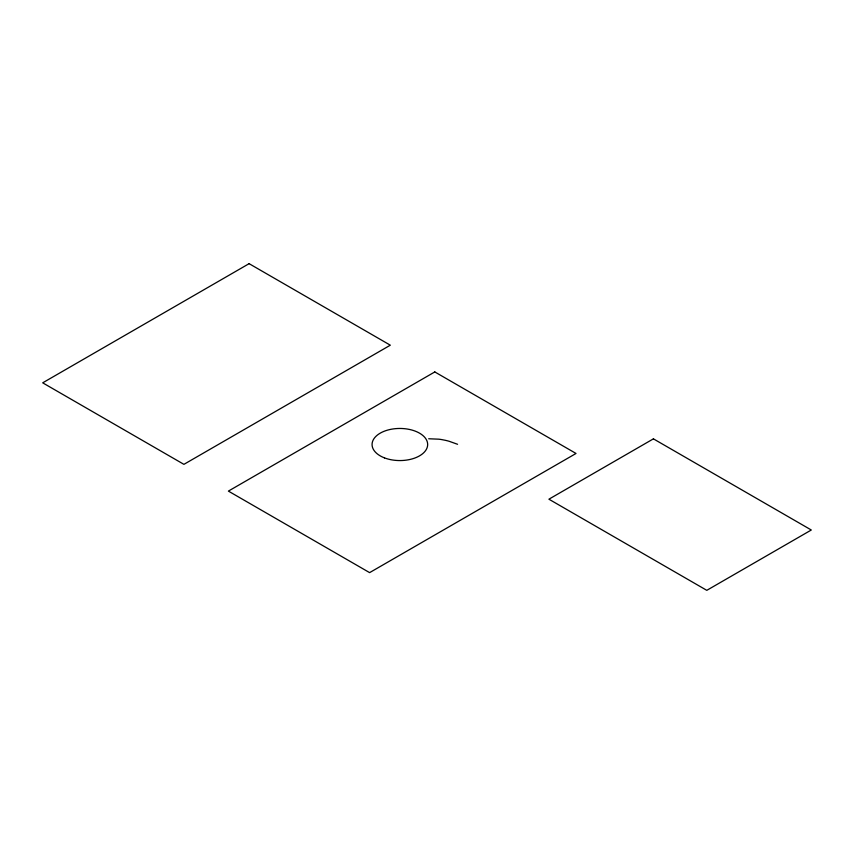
<?xml version="1.0" encoding="UTF-8"?>
<svg xmlns="http://www.w3.org/2000/svg" width="854" height="854" viewBox="0 0 854 854"><rect width="100%" height="100%" fill="white"/><g stroke="black" fill="none" stroke-linecap="round" stroke-linejoin="round"><path stroke-width="1.28" d="M428.687 438.764L438.753 439.18A31.256 18.041 0 0 1 441.849 439.618L445.361 440.312A41.899 24.19 0 0 1 449.055 441.251L457.573 444.283M249.101 263.662L42.7 382.827L183.92 464.352L390.321 345.187L249.101 263.662M434.803 371.938L228.392 491.103L369.611 572.628L576.023 453.463L434.803 371.938M653.417 438.849L548.909 499.195L706.792 590.338L811.3 530.003L653.417 438.849M384.481 457.883A27.798 16.055 0 0 0 427.608 445.51A27.798 16.055 0 0 0 387.481 430.138A27.798 16.055 0 0 0 384.481 457.883"/></g></svg>
